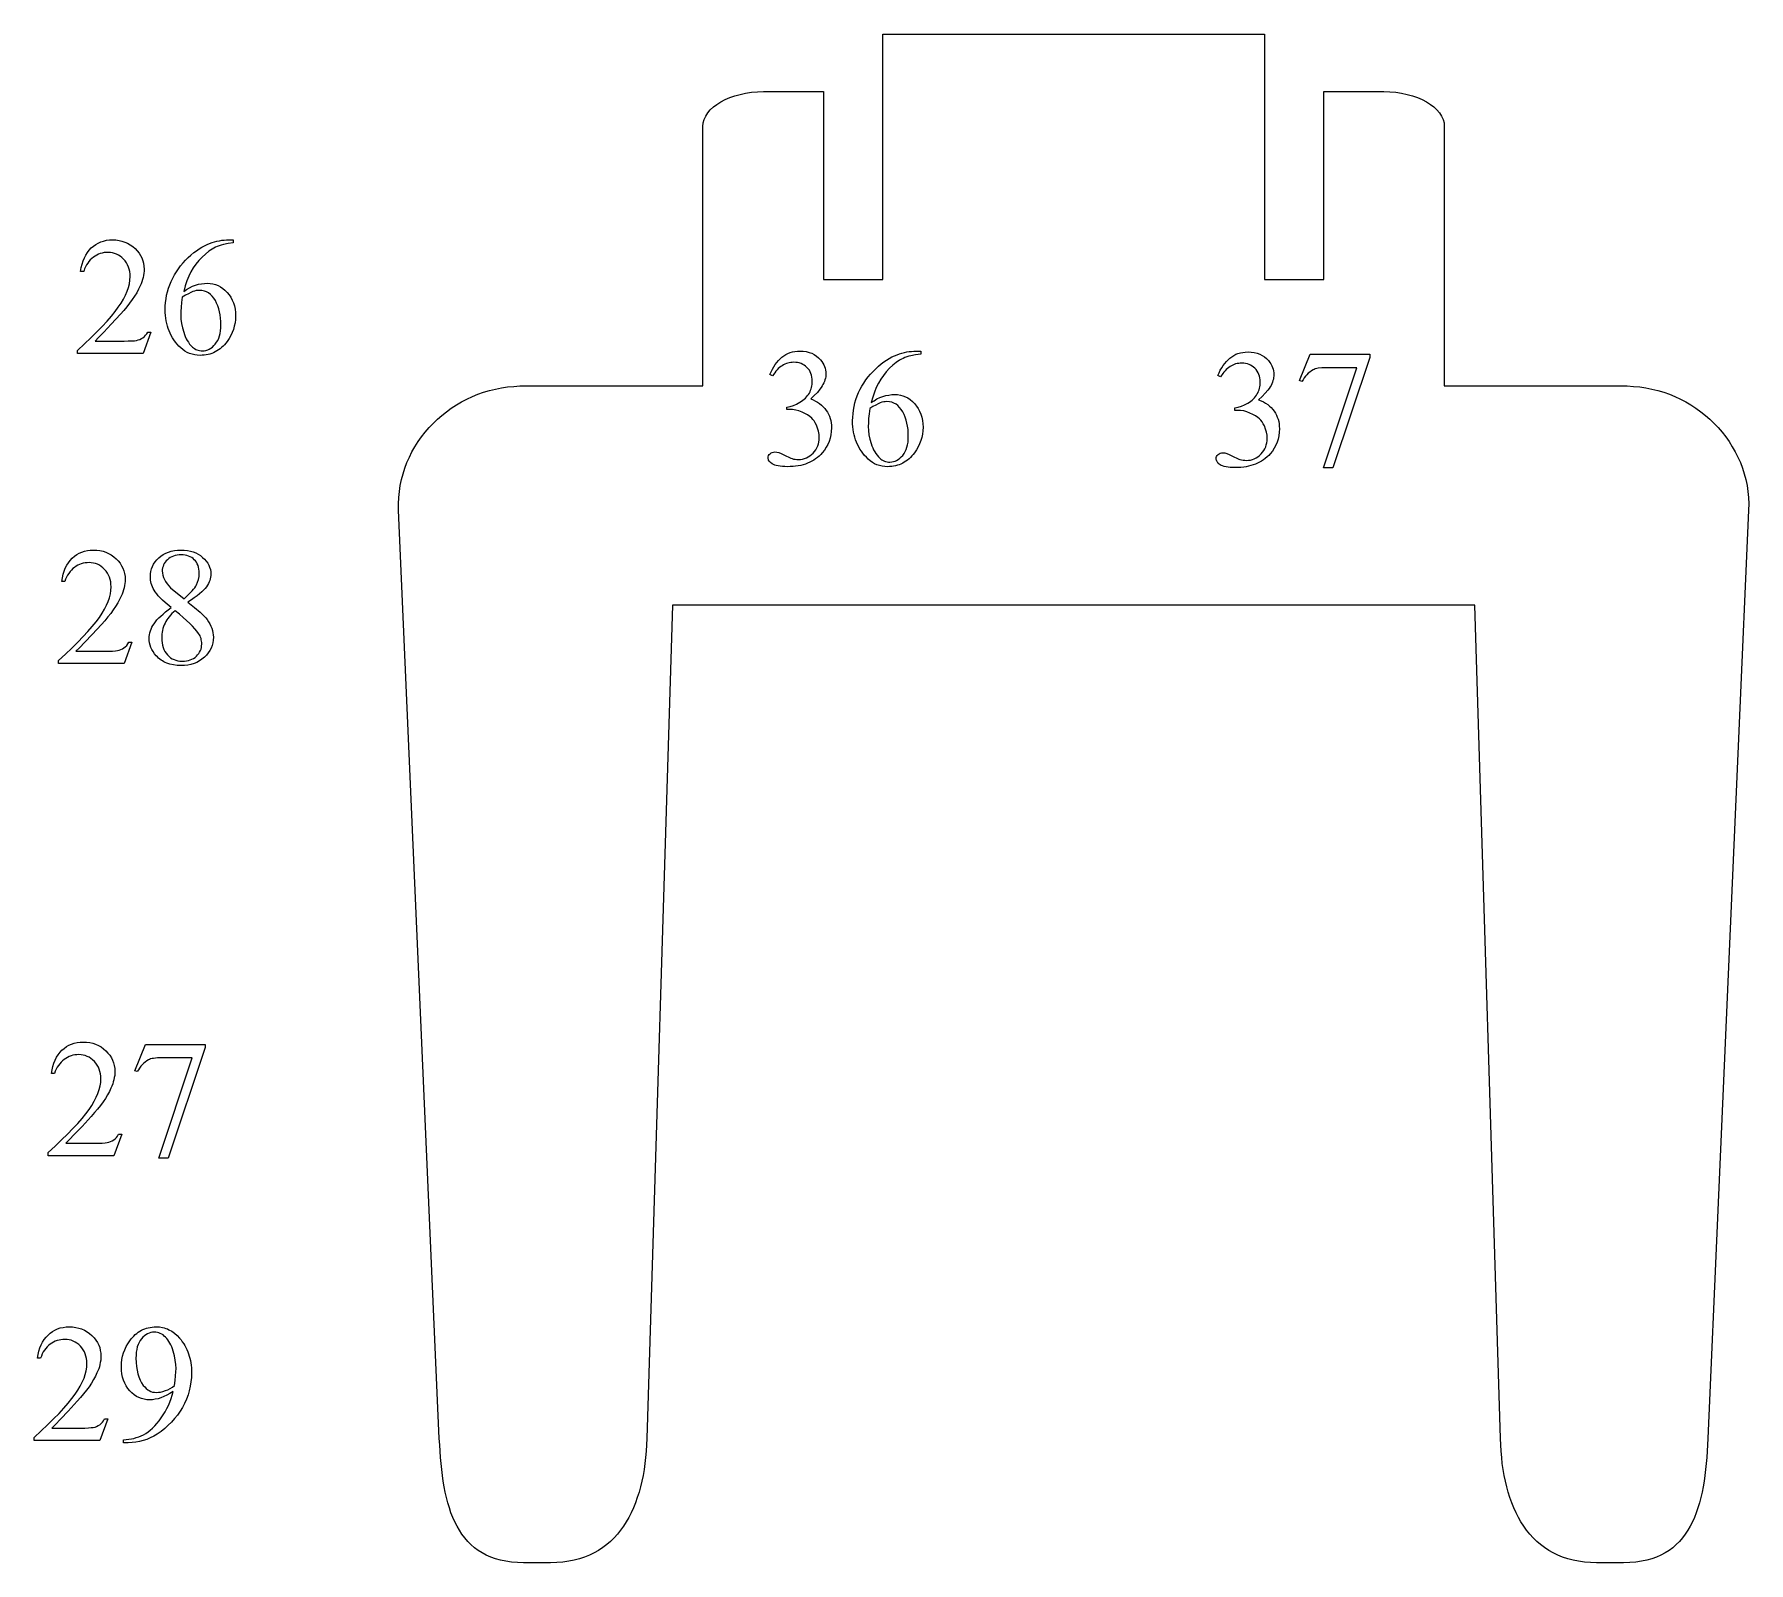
# Model space of a CAD drawing. Extents: x 9 to 960, y -397 to 558.
# Drawn here: x 821.2 to 959.8, y 21 to 144.6 of the extents above; entities that cross this region are included whole.
import ezdxf

# ---------------------------------------------------------------- set-up
doc = ezdxf.new("R2010")
doc.units = 0
doc.header["$MEASUREMENT"] = 0
doc.layers.add('EXT', color=1, linetype='CONTINUOUS')
doc.layers.add('TEXT', color=18, linetype='CONTINUOUS')

msp = doc.modelspace()

# ---------------------------------------------------------------- linework, layer by layer
at = {"layer": 'EXT'}
msp.add_lwpolyline([(860.45, 116.15), (875.25, 116.15), (875.25, 137.13), (875.27, 137.42), (875.35, 137.7), (875.47, 137.97), (875.64, 138.23), (875.84, 138.47), (876.09, 138.71), (876.37, 138.92), (876.69, 139.12), (877.04, 139.31), (877.42, 139.47), (877.82, 139.61), (878.25, 139.73), (878.7, 139.83), (879.17, 139.9), (879.65, 139.94), (880.15, 139.95), (884.99, 139.95), (884.99, 124.75), (889.79, 124.75), (889.79, 144.59), (920.65, 144.59), (920.65, 124.75), (925.45, 124.75), (925.45, 139.95), (930.29, 139.95), (930.79, 139.94), (931.27, 139.9), (931.74, 139.83), (932.19, 139.73), (932.62, 139.61), (933.02, 139.47), (933.4, 139.31), (933.75, 139.12), (934.07, 138.92), (934.35, 138.71), (934.6, 138.47), (934.8, 138.23), (934.97, 137.97), (935.09, 137.7), (935.17, 137.42), (935.19, 137.13), (935.19, 116.15), (949.99, 116.15), (950.49, 116.12), (950.99, 116.07), (951.49, 116), (951.98, 115.9), (952.46, 115.78), (952.93, 115.64), (953.39, 115.48), (953.84, 115.29), (954.28, 115.09), (954.71, 114.86), (955.13, 114.62), (955.54, 114.35), (955.93, 114.07), (956.31, 113.77), (956.67, 113.46), (957.01, 113.12), (957.34, 112.78), (957.66, 112.41), (957.95, 112.04), (958.23, 111.65), (958.48, 111.24), (958.72, 110.83), (958.93, 110.4), (959.13, 109.96), (959.3, 109.51), (959.45, 109.05), (959.57, 108.58), (959.67, 108.1), (959.74, 107.61), (959.79, 107.12), (959.81, 106.62), (959.8, 106.11), (956.51, 31.03), (956.48, 30.52), (956.45, 30.01), (956.42, 29.51), (956.37, 29.02), (956.32, 28.54), (956.26, 28.06), (956.2, 27.6), (956.12, 27.14), (956.03, 26.7), (955.93, 26.26), (955.82, 25.84), (955.7, 25.44), (955.57, 25.04), (955.42, 24.66), (955.26, 24.3), (955.08, 23.95), (954.89, 23.62), (954.68, 23.3), (954.45, 23), (954.21, 22.72), (953.95, 22.46), (953.67, 22.21), (953.37, 21.99), (953.05, 21.79), (952.71, 21.61), (952.35, 21.45), (951.96, 21.32), (951.56, 21.2), (951.13, 21.11), (950.67, 21.05), (950.2, 21.01), (949.69, 21), (947.51, 21), (947, 21.01), (946.52, 21.05), (946.05, 21.11), (945.6, 21.2), (945.17, 21.32), (944.76, 21.45), (944.37, 21.61), (943.99, 21.79), (943.64, 21.99), (943.3, 22.22), (942.97, 22.46), (942.67, 22.72), (942.38, 23), (942.11, 23.3), (941.85, 23.62), (941.61, 23.95), (941.39, 24.3), (941.18, 24.66), (940.99, 25.04), (940.81, 25.44), (940.65, 25.84), (940.5, 26.27), (940.36, 26.7), (940.24, 27.14), (940.13, 27.6), (940.04, 28.06), (939.95, 28.54), (939.88, 29.02), (939.83, 29.51), (939.78, 30.01), (939.75, 30.52), (939.73, 31.03), (937.65, 98.43), (905.22, 98.43), (872.79, 98.43), (870.71, 31.03), (870.69, 30.52), (870.66, 30.01), (870.61, 29.51), (870.56, 29.02), (870.49, 28.54), (870.4, 28.06), (870.31, 27.6), (870.2, 27.14), (870.08, 26.7), (869.94, 26.27), (869.79, 25.84), (869.63, 25.44), (869.45, 25.04), (869.26, 24.66), (869.05, 24.3), (868.83, 23.95), (868.59, 23.62), (868.33, 23.3), (868.06, 23), (867.77, 22.72), (867.47, 22.46), (867.14, 22.22), (866.8, 21.99), (866.45, 21.79), (866.07, 21.61), (865.68, 21.45), (865.27, 21.32), (864.84, 21.2), (864.39, 21.11), (863.92, 21.05), (863.44, 21.01), (862.93, 21), (860.75, 21), (860.24, 21.01), (859.77, 21.05), (859.31, 21.11), (858.88, 21.2), (858.48, 21.32), (858.09, 21.45), (857.73, 21.61), (857.39, 21.79), (857.07, 21.99), (856.77, 22.21), (856.49, 22.46), (856.23, 22.72), (855.99, 23), (855.76, 23.3), (855.55, 23.62), (855.36, 23.95), (855.18, 24.3), (855.02, 24.66), (854.87, 25.04), (854.74, 25.44), (854.62, 25.84), (854.51, 26.26), (854.41, 26.7), (854.32, 27.14), (854.24, 27.6), (854.18, 28.06), (854.12, 28.54), (854.07, 29.02), (854.02, 29.51), (853.99, 30.01), (853.96, 30.52), (853.93, 31.03), (850.64, 106.11), (850.63, 106.62), (850.65, 107.12), (850.7, 107.61), (850.77, 108.1), (850.87, 108.58), (851, 109.05), (851.14, 109.51), (851.31, 109.96), (851.51, 110.4), (851.72, 110.83), (851.96, 111.24), (852.21, 111.65), (852.49, 112.04), (852.78, 112.41), (853.1, 112.78), (853.43, 113.12), (853.77, 113.46), (854.13, 113.77), (854.51, 114.07), (854.9, 114.35), (855.31, 114.62), (855.73, 114.86), (856.16, 115.09), (856.6, 115.29), (857.05, 115.48), (857.51, 115.64), (857.98, 115.78), (858.46, 115.9), (858.95, 116), (859.45, 116.07), (859.95, 116.12)], close=True, dxfattribs=at)
at = {"layer": 'TEXT'}
for points in [[(830.61, 120.51), (829.98, 118.78), (824.67, 118.78), (824.67, 119.03), (825.24, 119.55), (825.76, 120.05), (826.24, 120.52), (826.67, 120.97), (827.06, 121.39), (827.41, 121.79), (827.71, 122.17), (827.97, 122.52), (828.2, 122.85), (828.39, 123.18), (828.55, 123.5), (828.69, 123.81), (828.79, 124.12), (828.87, 124.42), (828.91, 124.71), (828.93, 124.99), (828.92, 125.2), (828.9, 125.4), (828.85, 125.59), (828.8, 125.77), (828.72, 125.94), (828.63, 126.11), (828.53, 126.26), (828.4, 126.4), (828.27, 126.53), (828.13, 126.64), (827.98, 126.74), (827.83, 126.81), (827.67, 126.87), (827.5, 126.92), (827.33, 126.94), (827.15, 126.95), (826.99, 126.94), (826.83, 126.93), (826.67, 126.9), (826.52, 126.85), (826.37, 126.8), (826.23, 126.73), (826.09, 126.65), (825.96, 126.56), (825.83, 126.46), (825.71, 126.35), (825.6, 126.22), (825.5, 126.08), (825.41, 125.94), (825.32, 125.78), (825.25, 125.61), (825.18, 125.42), (824.93, 125.42), (824.98, 125.72), (825.05, 126), (825.13, 126.26), (825.23, 126.51), (825.34, 126.74), (825.47, 126.94), (825.62, 127.14), (825.79, 127.31), (825.96, 127.46), (826.15, 127.6), (826.35, 127.71), (826.56, 127.8), (826.78, 127.87), (827.01, 127.93), (827.25, 127.96), (827.5, 127.97), (827.77, 127.96), (828.03, 127.92), (828.27, 127.87), (828.51, 127.79), (828.73, 127.69), (828.94, 127.57), (829.14, 127.43), (829.33, 127.26), (829.5, 127.08), (829.65, 126.9), (829.78, 126.7), (829.88, 126.5), (829.96, 126.28), (830.02, 126.07), (830.05, 125.84), (830.06, 125.6), (830.06, 125.43), (830.04, 125.26), (830.02, 125.09), (829.98, 124.92), (829.94, 124.75), (829.88, 124.58), (829.82, 124.41), (829.74, 124.24), (829.61, 123.97), (829.46, 123.69), (829.29, 123.41), (829.1, 123.13), (828.89, 122.84), (828.66, 122.55), (828.42, 122.26), (828.15, 121.96), (827.4, 121.15), (826.81, 120.51), (826.37, 120.06), (826.09, 119.78), (828.44, 119.78), (828.77, 119.79), (829.05, 119.8), (829.27, 119.81), (829.44, 119.84), (829.58, 119.87), (829.72, 119.92), (829.84, 119.98), (829.96, 120.05), (830.08, 120.14), (830.18, 120.25), (830.28, 120.37), (830.37, 120.51)], [(837.27, 127.97), (837.27, 127.72), (836.85, 127.67), (836.48, 127.59), (836.3, 127.54), (836.14, 127.49), (835.98, 127.43), (835.84, 127.37), (835.7, 127.3), (835.56, 127.22), (835.29, 127.04), (835.02, 126.82), (834.75, 126.57), (834.49, 126.3), (834.25, 126), (834.04, 125.7), (833.85, 125.37), (833.68, 125.03), (833.52, 124.65), (833.38, 124.24), (833.26, 123.8), (833.49, 123.96), (833.73, 124.09), (833.97, 124.21), (834.21, 124.3), (834.45, 124.37), (834.69, 124.42), (834.93, 124.45), (835.17, 124.46), (835.4, 124.45), (835.62, 124.42), (835.83, 124.36), (836.04, 124.28), (836.23, 124.17), (836.42, 124.04), (836.6, 123.89), (836.77, 123.72), (836.93, 123.53), (837.07, 123.32), (837.19, 123.1), (837.28, 122.87), (837.36, 122.62), (837.41, 122.36), (837.44, 122.09), (837.45, 121.81), (837.44, 121.53), (837.41, 121.26), (837.35, 120.99), (837.28, 120.73), (837.18, 120.47), (837.07, 120.23), (836.93, 119.98), (836.77, 119.75), (836.66, 119.61), (836.55, 119.48), (836.44, 119.37), (836.32, 119.26), (836.2, 119.15), (836.07, 119.06), (835.95, 118.98), (835.81, 118.9), (835.67, 118.84), (835.53, 118.78), (835.38, 118.73), (835.23, 118.69), (835.08, 118.66), (834.92, 118.64), (834.76, 118.63), (834.59, 118.62), (834.36, 118.63), (834.15, 118.66), (833.94, 118.71), (833.74, 118.77), (833.55, 118.86), (833.36, 118.96), (833.19, 119.09), (833.02, 119.23), (832.87, 119.38), (832.73, 119.54), (832.59, 119.7), (832.47, 119.87), (832.36, 120.04), (832.25, 120.22), (832.16, 120.41), (832.08, 120.6), (832, 120.79), (831.94, 120.99), (831.89, 121.2), (831.84, 121.41), (831.81, 121.63), (831.78, 121.85), (831.77, 122.08), (831.76, 122.31), (831.77, 122.61), (831.79, 122.91), (831.83, 123.2), (831.88, 123.49), (831.95, 123.77), (832.03, 124.06), (832.13, 124.33), (832.25, 124.61), (832.37, 124.88), (832.52, 125.14), (832.67, 125.39), (832.84, 125.63), (833.01, 125.87), (833.21, 126.1), (833.41, 126.32), (833.63, 126.54), (833.85, 126.74), (834.08, 126.93), (834.29, 127.09), (834.51, 127.24), (834.73, 127.38), (834.94, 127.49), (835.15, 127.59), (835.35, 127.67), (835.56, 127.74), (835.76, 127.8), (835.95, 127.85), (836.15, 127.89), (836.34, 127.93), (836.52, 127.95), (836.71, 127.96), (836.89, 127.97)], [(833.14, 123.32), (833.09, 122.89), (833.05, 122.51), (833.03, 122.17), (833.02, 121.87), (833.04, 121.55), (833.08, 121.21), (833.16, 120.86), (833.26, 120.49), (833.32, 120.31), (833.39, 120.14), (833.47, 119.97), (833.55, 119.82), (833.64, 119.68), (833.74, 119.54), (833.85, 119.42), (833.96, 119.3), (834.05, 119.23), (834.14, 119.17), (834.23, 119.11), (834.33, 119.07), (834.44, 119.04), (834.55, 119.01), (834.66, 119), (834.78, 118.99), (834.92, 119), (835.06, 119.03), (835.2, 119.07), (835.33, 119.13), (835.46, 119.21), (835.58, 119.3), (835.7, 119.41), (835.81, 119.54), (835.92, 119.68), (836.01, 119.84), (836.09, 120.01), (836.16, 120.2), (836.21, 120.4), (836.24, 120.61), (836.26, 120.85), (836.27, 121.09), (836.26, 121.37), (836.24, 121.64), (836.21, 121.9), (836.16, 122.15), (836.09, 122.39), (836.02, 122.62), (835.92, 122.84), (835.82, 123.05), (835.7, 123.25), (835.57, 123.42), (835.43, 123.56), (835.27, 123.68), (835.11, 123.77), (834.93, 123.83), (834.74, 123.87), (834.54, 123.88), (834.41, 123.88), (834.28, 123.86), (834.14, 123.82), (834, 123.78), (833.83, 123.71), (833.64, 123.61), (833.41, 123.48)], [(880.66, 117.07), (880.76, 117.29), (880.86, 117.5), (880.97, 117.7), (881.09, 117.88), (881.22, 118.05), (881.35, 118.2), (881.49, 118.35), (881.63, 118.48), (881.78, 118.59), (881.94, 118.69), (882.11, 118.78), (882.29, 118.85), (882.48, 118.9), (882.67, 118.94), (882.88, 118.96), (883.09, 118.97), (883.36, 118.96), (883.6, 118.93), (883.83, 118.87), (884.05, 118.79), (884.25, 118.7), (884.43, 118.57), (884.6, 118.43), (884.75, 118.27), (884.86, 118.13), (884.94, 118), (885.02, 117.86), (885.08, 117.72), (885.13, 117.58), (885.16, 117.44), (885.18, 117.29), (885.19, 117.14), (885.19, 117.02), (885.17, 116.9), (885.15, 116.77), (885.11, 116.65), (885.07, 116.52), (885.02, 116.4), (884.95, 116.27), (884.88, 116.15), (884.8, 116.02), (884.71, 115.89), (884.5, 115.63), (884.25, 115.37), (883.96, 115.11), (884.16, 115.03), (884.35, 114.93), (884.52, 114.83), (884.68, 114.72), (884.83, 114.6), (884.97, 114.47), (885.1, 114.33), (885.21, 114.18), (885.31, 114.03), (885.4, 113.87), (885.47, 113.7), (885.53, 113.53), (885.58, 113.35), (885.61, 113.16), (885.63, 112.97), (885.64, 112.76), (885.62, 112.48), (885.59, 112.2), (885.53, 111.93), (885.45, 111.67), (885.34, 111.43), (885.22, 111.19), (885.07, 110.96), (884.89, 110.74), (884.77, 110.6), (884.64, 110.48), (884.5, 110.36), (884.35, 110.25), (884.2, 110.15), (884.04, 110.06), (883.88, 109.98), (883.71, 109.9), (883.53, 109.84), (883.34, 109.78), (883.15, 109.73), (882.95, 109.69), (882.74, 109.66), (882.53, 109.64), (882.31, 109.63), (882.08, 109.62), (881.87, 109.63), (881.67, 109.64), (881.48, 109.66), (881.32, 109.68), (881.17, 109.71), (881.05, 109.75), (880.94, 109.8), (880.85, 109.85), (880.7, 109.97), (880.65, 110.02), (880.6, 110.08), (880.56, 110.15), (880.54, 110.21), (880.52, 110.27), (880.52, 110.34), (880.53, 110.43), (880.56, 110.52), (880.61, 110.6), (880.67, 110.67), (880.76, 110.74), (880.85, 110.78), (880.94, 110.81), (881.05, 110.82), (881.22, 110.81), (881.39, 110.77), (881.57, 110.69), (881.9, 110.52), (882.24, 110.36), (882.36, 110.31), (882.45, 110.28), (882.57, 110.24), (882.7, 110.22), (882.84, 110.21), (882.97, 110.2), (883.14, 110.21), (883.3, 110.24), (883.46, 110.28), (883.61, 110.33), (883.75, 110.41), (883.89, 110.5), (884.02, 110.6), (884.15, 110.73), (884.27, 110.86), (884.37, 111), (884.46, 111.15), (884.53, 111.3), (884.58, 111.46), (884.62, 111.62), (884.65, 111.79), (884.65, 111.97), (884.64, 112.23), (884.59, 112.49), (884.52, 112.74), (884.42, 112.99), (884.33, 113.16), (884.24, 113.32), (884.14, 113.45), (884.04, 113.55), (883.89, 113.68), (883.7, 113.81), (883.49, 113.92), (883.26, 114.04), (883.01, 114.13), (882.76, 114.2), (882.5, 114.24), (882.24, 114.25), (882.03, 114.25), (882.03, 114.45), (882.16, 114.47), (882.29, 114.5), (882.56, 114.58), (882.82, 114.69), (883.08, 114.83), (883.21, 114.91), (883.33, 114.99), (883.44, 115.08), (883.54, 115.17), (883.63, 115.27), (883.71, 115.37), (883.79, 115.47), (883.85, 115.58), (883.91, 115.69), (883.95, 115.8), (884, 115.92), (884.03, 116.04), (884.06, 116.16), (884.07, 116.28), (884.09, 116.41), (884.09, 116.54), (884.08, 116.71), (884.06, 116.87), (884.03, 117.02), (883.98, 117.16), (883.92, 117.29), (883.85, 117.42), (883.76, 117.54), (883.66, 117.65), (883.55, 117.74), (883.43, 117.83), (883.31, 117.9), (883.18, 117.96), (883.04, 118.01), (882.9, 118.04), (882.75, 118.06), (882.6, 118.07), (882.47, 118.06), (882.34, 118.05), (882.22, 118.03), (882.1, 118), (881.99, 117.96), (881.87, 117.91), (881.76, 117.86), (881.65, 117.79), (881.55, 117.72), (881.44, 117.64), (881.34, 117.55), (881.24, 117.45), (881.15, 117.34), (881.05, 117.22), (880.88, 116.97)], [(892.86, 118.97), (892.86, 118.72), (892.44, 118.67), (892.06, 118.59), (891.89, 118.55), (891.72, 118.5), (891.57, 118.44), (891.43, 118.38), (891.29, 118.31), (891.15, 118.23), (890.88, 118.04), (890.6, 117.83), (890.33, 117.58), (890.07, 117.3), (889.84, 117.01), (889.62, 116.7), (889.44, 116.38), (889.26, 116.03), (889.11, 115.66), (888.97, 115.25), (888.84, 114.81), (889.08, 114.96), (889.32, 115.1), (889.56, 115.21), (889.8, 115.3), (890.04, 115.37), (890.28, 115.42), (890.52, 115.46), (890.76, 115.47), (890.99, 115.45), (891.21, 115.42), (891.42, 115.36), (891.62, 115.28), (891.82, 115.18), (892, 115.05), (892.19, 114.9), (892.36, 114.72), (892.52, 114.53), (892.65, 114.32), (892.77, 114.1), (892.87, 113.87), (892.94, 113.63), (892.99, 113.37), (893.03, 113.1), (893.04, 112.81), (893.03, 112.53), (892.99, 112.26), (892.94, 111.99), (892.86, 111.73), (892.77, 111.48), (892.65, 111.23), (892.51, 110.99), (892.35, 110.75), (892.25, 110.62), (892.14, 110.49), (892.02, 110.37), (891.91, 110.26), (891.79, 110.16), (891.66, 110.07), (891.53, 109.98), (891.4, 109.91), (891.26, 109.84), (891.12, 109.78), (890.97, 109.74), (890.82, 109.7), (890.66, 109.66), (890.51, 109.64), (890.34, 109.63), (890.18, 109.62), (889.95, 109.63), (889.73, 109.66), (889.52, 109.71), (889.32, 109.78), (889.13, 109.86), (888.95, 109.97), (888.77, 110.09), (888.61, 110.24), (888.46, 110.39), (888.31, 110.54), (888.18, 110.71), (888.06, 110.87), (887.94, 111.05), (887.84, 111.23), (887.75, 111.41), (887.66, 111.6), (887.59, 111.79), (887.53, 112), (887.47, 112.2), (887.43, 112.41), (887.39, 112.63), (887.37, 112.85), (887.35, 113.08), (887.35, 113.32), (887.36, 113.62), (887.38, 113.91), (887.42, 114.2), (887.47, 114.49), (887.54, 114.78), (887.62, 115.06), (887.72, 115.34), (887.83, 115.61), (887.96, 115.88), (888.1, 116.14), (888.25, 116.39), (888.42, 116.64), (888.6, 116.88), (888.79, 117.11), (889, 117.33), (889.22, 117.54), (889.44, 117.75), (889.66, 117.93), (889.88, 118.1), (890.1, 118.25), (890.31, 118.38), (890.52, 118.5), (890.73, 118.6), (890.94, 118.68), (891.14, 118.75), (891.34, 118.81), (891.54, 118.86), (891.73, 118.9), (891.92, 118.93), (892.11, 118.95), (892.29, 118.97), (892.47, 118.97)], [(916.88, 117), (916.98, 117.22), (917.08, 117.43), (917.2, 117.62), (917.31, 117.81), (917.44, 117.98), (917.57, 118.13), (917.71, 118.27), (917.85, 118.4), (918, 118.52), (918.16, 118.62), (918.33, 118.71), (918.51, 118.78), (918.7, 118.83), (918.9, 118.87), (919.1, 118.89), (919.32, 118.9), (919.58, 118.89), (919.82, 118.86), (920.06, 118.8), (920.27, 118.72), (920.47, 118.62), (920.65, 118.5), (920.82, 118.36), (920.97, 118.2), (921.08, 118.06), (921.17, 117.93), (921.24, 117.79), (921.3, 117.65), (921.35, 117.51), (921.39, 117.37), (921.41, 117.22), (921.41, 117.07), (921.41, 116.95), (921.39, 116.83), (921.37, 116.7), (921.34, 116.58), (921.29, 116.45), (921.24, 116.33), (921.18, 116.2), (921.1, 116.08), (921.02, 115.95), (920.93, 115.82), (920.72, 115.56), (920.47, 115.3), (920.18, 115.04), (920.38, 114.96), (920.57, 114.86), (920.74, 114.76), (920.91, 114.65), (921.06, 114.53), (921.19, 114.4), (921.32, 114.26), (921.43, 114.11), (921.53, 113.96), (921.62, 113.8), (921.69, 113.63), (921.75, 113.46), (921.8, 113.28), (921.83, 113.09), (921.85, 112.89), (921.86, 112.69), (921.85, 112.41), (921.81, 112.13), (921.75, 111.86), (921.67, 111.6), (921.57, 111.36), (921.44, 111.12), (921.29, 110.89), (921.11, 110.67), (920.99, 110.53), (920.86, 110.41), (920.72, 110.29), (920.57, 110.18), (920.42, 110.08), (920.26, 109.99), (920.1, 109.91), (919.93, 109.83), (919.75, 109.77), (919.56, 109.71), (919.37, 109.66), (919.17, 109.62), (918.97, 109.59), (918.75, 109.57), (918.53, 109.56), (918.31, 109.55), (918.09, 109.56), (917.89, 109.57), (917.71, 109.59), (917.54, 109.61), (917.4, 109.64), (917.27, 109.68), (917.16, 109.73), (917.07, 109.78), (916.92, 109.89), (916.87, 109.95), (916.82, 110.01), (916.79, 110.08), (916.76, 110.14), (916.74, 110.2), (916.74, 110.26), (916.75, 110.36), (916.78, 110.45), (916.83, 110.53), (916.9, 110.6), (916.98, 110.67), (917.07, 110.71), (917.17, 110.74), (917.27, 110.75), (917.44, 110.74), (917.61, 110.7), (917.79, 110.62), (918.12, 110.45), (918.46, 110.29), (918.58, 110.24), (918.67, 110.2), (918.8, 110.17), (918.93, 110.15), (919.06, 110.14), (919.2, 110.13), (919.36, 110.14), (919.52, 110.16), (919.68, 110.21), (919.83, 110.26), (919.97, 110.34), (920.11, 110.43), (920.25, 110.53), (920.37, 110.66), (920.49, 110.79), (920.59, 110.93), (920.68, 111.08), (920.75, 111.23), (920.8, 111.39), (920.84, 111.55), (920.87, 111.72), (920.87, 111.9), (920.86, 112.16), (920.82, 112.41), (920.74, 112.67), (920.64, 112.92), (920.55, 113.09), (920.46, 113.25), (920.36, 113.38), (920.26, 113.48), (920.11, 113.61), (919.93, 113.74), (919.72, 113.85), (919.48, 113.96), (919.23, 114.06), (918.98, 114.13), (918.72, 114.17), (918.47, 114.18), (918.25, 114.18), (918.25, 114.38), (918.38, 114.4), (918.52, 114.43), (918.78, 114.51), (919.04, 114.62), (919.31, 114.76), (919.43, 114.84), (919.55, 114.92), (919.66, 115.01), (919.76, 115.1), (919.85, 115.2), (919.93, 115.3), (920.01, 115.4), (920.07, 115.51), (920.13, 115.62), (920.18, 115.73), (920.22, 115.85), (920.25, 115.97), (920.28, 116.09), (920.3, 116.21), (920.31, 116.34), (920.31, 116.47), (920.3, 116.64), (920.28, 116.8), (920.25, 116.95), (920.2, 117.09), (920.14, 117.22), (920.07, 117.35), (919.98, 117.47), (919.88, 117.58), (919.77, 117.67), (919.66, 117.76), (919.53, 117.83), (919.4, 117.89), (919.27, 117.94), (919.12, 117.97), (918.97, 117.99), (918.82, 118), (918.69, 117.99), (918.57, 117.98), (918.44, 117.96), (918.32, 117.93), (918.21, 117.89), (918.09, 117.84), (917.98, 117.79), (917.87, 117.72), (917.77, 117.65), (917.66, 117.57), (917.56, 117.48), (917.46, 117.38), (917.37, 117.27), (917.28, 117.15), (917.1, 116.9)], [(924.35, 118.71), (929.18, 118.71), (929.18, 118.46), (926.18, 109.53), (925.43, 109.53), (928.12, 117.63), (925.65, 117.63), (925.3, 117.62), (925, 117.59), (924.88, 117.56), (924.76, 117.53), (924.66, 117.49), (924.58, 117.45), (924.44, 117.37), (924.31, 117.28), (924.19, 117.18), (924.08, 117.06), (923.97, 116.94), (923.87, 116.81), (923.77, 116.66), (923.68, 116.51), (923.49, 116.58)], [(888.73, 114.32), (888.68, 113.9), (888.64, 113.51), (888.62, 113.17), (888.61, 112.88), (888.62, 112.55), (888.67, 112.21), (888.74, 111.86), (888.84, 111.49), (888.91, 111.31), (888.98, 111.14), (889.05, 110.98), (889.14, 110.82), (889.23, 110.68), (889.33, 110.55), (889.43, 110.42), (889.54, 110.31), (889.63, 110.24), (889.72, 110.17), (889.82, 110.12), (889.92, 110.07), (890.02, 110.04), (890.13, 110.02), (890.25, 110), (890.37, 110), (890.51, 110.01), (890.65, 110.03), (890.78, 110.07), (890.91, 110.13), (891.04, 110.21), (891.16, 110.3), (891.28, 110.41), (891.4, 110.54), (891.51, 110.68), (891.6, 110.84), (891.68, 111.01), (891.74, 111.2), (891.79, 111.4), (891.83, 111.62), (891.85, 111.85), (891.85, 112.09), (891.85, 112.37), (891.83, 112.64), (891.79, 112.9), (891.74, 113.15), (891.68, 113.39), (891.6, 113.62), (891.51, 113.85), (891.4, 114.06), (891.28, 114.25), (891.15, 114.42), (891.01, 114.56), (890.86, 114.68), (890.69, 114.77), (890.51, 114.84), (890.32, 114.88), (890.12, 114.89), (889.99, 114.88), (889.86, 114.86), (889.72, 114.83), (889.58, 114.78), (889.42, 114.71), (889.22, 114.61), (888.99, 114.48)], [(829.08, 95.43), (828.45, 93.7), (823.14, 93.7), (823.14, 93.94), (823.7, 94.46), (824.22, 94.96), (824.7, 95.43), (825.13, 95.88), (825.52, 96.31), (825.87, 96.71), (826.18, 97.08), (826.44, 97.43), (826.66, 97.77), (826.85, 98.09), (827.02, 98.42), (827.15, 98.73), (827.26, 99.03), (827.33, 99.33), (827.38, 99.62), (827.39, 99.91), (827.38, 100.12), (827.36, 100.32), (827.32, 100.51), (827.26, 100.69), (827.19, 100.86), (827.1, 101.02), (826.99, 101.17), (826.87, 101.32), (826.73, 101.44), (826.59, 101.56), (826.45, 101.65), (826.29, 101.73), (826.13, 101.79), (825.97, 101.83), (825.79, 101.86), (825.61, 101.87), (825.45, 101.86), (825.29, 101.84), (825.14, 101.81), (824.98, 101.77), (824.84, 101.71), (824.69, 101.65), (824.56, 101.57), (824.42, 101.48), (824.29, 101.38), (824.18, 101.26), (824.07, 101.14), (823.96, 101), (823.87, 100.85), (823.79, 100.69), (823.71, 100.52), (823.64, 100.34), (823.4, 100.34), (823.45, 100.64), (823.51, 100.92), (823.59, 101.18), (823.69, 101.42), (823.81, 101.65), (823.94, 101.86), (824.09, 102.05), (824.25, 102.22), (824.43, 102.38), (824.61, 102.51), (824.81, 102.62), (825.02, 102.72), (825.24, 102.79), (825.47, 102.84), (825.71, 102.87), (825.97, 102.88), (826.23, 102.87), (826.49, 102.84), (826.74, 102.78), (826.97, 102.71), (827.19, 102.61), (827.4, 102.49), (827.61, 102.34), (827.79, 102.18), (827.97, 102), (828.12, 101.81), (828.24, 101.61), (828.34, 101.41), (828.42, 101.2), (828.48, 100.98), (828.52, 100.75), (828.53, 100.52), (828.52, 100.35), (828.51, 100.18), (828.48, 100.01), (828.45, 99.84), (828.4, 99.66), (828.35, 99.49), (828.28, 99.32), (828.21, 99.15), (828.08, 98.88), (827.93, 98.61), (827.75, 98.33), (827.57, 98.04), (827.36, 97.76), (827.13, 97.47), (826.88, 97.17), (826.62, 96.87), (825.87, 96.06), (825.27, 95.43), (824.84, 94.97), (824.55, 94.7), (826.9, 94.7), (827.23, 94.7), (827.51, 94.71), (827.74, 94.73), (827.91, 94.75), (828.05, 94.78), (828.18, 94.83), (828.31, 94.89), (828.43, 94.97), (828.54, 95.06), (828.65, 95.16), (828.74, 95.29), (828.83, 95.43)], [(832.25, 98.23), (831.76, 98.65), (831.56, 98.84), (831.37, 99.02), (831.21, 99.19), (831.08, 99.35), (830.96, 99.5), (830.87, 99.64), (830.8, 99.77), (830.74, 99.9), (830.69, 100.04), (830.64, 100.18), (830.61, 100.32), (830.58, 100.45), (830.57, 100.6), (830.57, 100.74), (830.58, 100.95), (830.61, 101.16), (830.66, 101.36), (830.73, 101.55), (830.83, 101.74), (830.95, 101.92), (831.08, 102.09), (831.24, 102.25), (831.42, 102.4), (831.61, 102.52), (831.81, 102.63), (832.03, 102.72), (832.26, 102.79), (832.51, 102.84), (832.77, 102.87), (833.04, 102.88), (833.31, 102.87), (833.56, 102.84), (833.8, 102.8), (834.02, 102.73), (834.24, 102.65), (834.43, 102.55), (834.62, 102.43), (834.79, 102.29), (834.95, 102.14), (835.08, 101.99), (835.2, 101.82), (835.29, 101.66), (835.36, 101.49), (835.42, 101.31), (835.45, 101.13), (835.46, 100.94), (835.45, 100.82), (835.43, 100.69), (835.41, 100.56), (835.37, 100.43), (835.32, 100.31), (835.26, 100.18), (835.18, 100.05), (835.1, 99.91), (835, 99.78), (834.87, 99.64), (834.72, 99.5), (834.55, 99.34), (834.35, 99.19), (834.12, 99.02), (833.88, 98.85), (833.6, 98.68), (834.14, 98.25), (834.58, 97.87), (834.76, 97.7), (834.91, 97.54), (835.04, 97.4), (835.15, 97.26), (835.27, 97.09), (835.37, 96.92), (835.46, 96.74), (835.53, 96.56), (835.58, 96.39), (835.62, 96.2), (835.65, 96.02), (835.66, 95.83), (835.64, 95.6), (835.61, 95.38), (835.55, 95.16), (835.48, 94.95), (835.37, 94.75), (835.25, 94.56), (835.1, 94.38), (834.93, 94.21), (834.74, 94.05), (834.54, 93.92), (834.33, 93.8), (834.1, 93.7), (833.85, 93.63), (833.59, 93.58), (833.32, 93.55), (833.03, 93.54), (832.72, 93.55), (832.43, 93.59), (832.15, 93.65), (831.89, 93.74), (831.77, 93.79), (831.65, 93.85), (831.54, 93.92), (831.43, 93.99), (831.33, 94.07), (831.22, 94.15), (831.13, 94.24), (831.04, 94.34), (830.9, 94.5), (830.79, 94.67), (830.69, 94.84), (830.61, 95.01), (830.55, 95.19), (830.5, 95.37), (830.47, 95.56), (830.47, 95.75), (830.47, 95.9), (830.49, 96.04), (830.52, 96.19), (830.57, 96.34), (830.62, 96.49), (830.69, 96.64), (830.77, 96.78), (830.87, 96.93), (830.98, 97.08), (831.1, 97.23), (831.25, 97.39), (831.41, 97.55), (831.6, 97.71), (831.8, 97.88), (832.01, 98.05)], [(833.29, 98.94), (833.65, 99.28), (833.94, 99.58), (834.06, 99.72), (834.16, 99.84), (834.24, 99.96), (834.3, 100.07), (834.39, 100.28), (834.46, 100.51), (834.5, 100.75), (834.51, 101.01), (834.51, 101.18), (834.49, 101.34), (834.46, 101.49), (834.42, 101.63), (834.36, 101.76), (834.29, 101.89), (834.21, 102), (834.12, 102.1), (834.02, 102.19), (833.91, 102.27), (833.79, 102.34), (833.66, 102.4), (833.52, 102.44), (833.37, 102.47), (833.22, 102.49), (833.05, 102.5), (832.89, 102.49), (832.73, 102.47), (832.58, 102.44), (832.44, 102.4), (832.31, 102.34), (832.18, 102.28), (832.06, 102.2), (831.95, 102.1), (831.85, 102), (831.77, 101.9), (831.69, 101.79), (831.63, 101.68), (831.59, 101.56), (831.55, 101.44), (831.53, 101.32), (831.53, 101.19), (831.54, 101.02), (831.57, 100.84), (831.63, 100.67), (831.7, 100.5), (831.8, 100.33), (831.92, 100.16), (832.05, 100), (832.2, 99.84)], [(832.56, 97.98), (832.43, 97.86), (832.31, 97.74), (832.19, 97.62), (832.08, 97.49), (831.99, 97.36), (831.9, 97.23), (831.82, 97.1), (831.75, 96.96), (831.68, 96.83), (831.63, 96.69), (831.58, 96.54), (831.55, 96.39), (831.52, 96.25), (831.5, 96.09), (831.49, 95.94), (831.48, 95.78), (831.49, 95.57), (831.51, 95.37), (831.55, 95.19), (831.6, 95.01), (831.66, 94.84), (831.74, 94.69), (831.84, 94.54), (831.95, 94.41), (832.07, 94.29), (832.2, 94.18), (832.34, 94.1), (832.48, 94.02), (832.63, 93.97), (832.79, 93.93), (832.96, 93.9), (833.14, 93.89), (833.32, 93.9), (833.48, 93.92), (833.64, 93.95), (833.79, 94), (833.92, 94.05), (834.06, 94.12), (834.18, 94.2), (834.29, 94.3), (834.39, 94.4), (834.48, 94.51), (834.55, 94.63), (834.61, 94.75), (834.66, 94.87), (834.69, 95), (834.71, 95.14), (834.72, 95.28), (834.72, 95.4), (834.7, 95.51), (834.68, 95.63), (834.66, 95.73), (834.62, 95.84), (834.58, 95.94), (834.53, 96.04), (834.47, 96.14), (834.33, 96.32), (834.17, 96.52), (833.98, 96.73), (833.76, 96.95), (833.5, 97.19), (833.22, 97.44), (832.91, 97.7)], [(828.25, 55.64), (827.62, 53.91), (822.31, 53.91), (822.31, 54.16), (822.87, 54.68), (823.39, 55.18), (823.87, 55.65), (824.3, 56.1), (824.7, 56.52), (825.04, 56.92), (825.35, 57.3), (825.61, 57.65), (825.83, 57.98), (826.03, 58.31), (826.19, 58.63), (826.32, 58.94), (826.43, 59.25), (826.5, 59.55), (826.55, 59.84), (826.56, 60.12), (826.55, 60.33), (826.53, 60.53), (826.49, 60.72), (826.43, 60.9), (826.36, 61.07), (826.27, 61.24), (826.16, 61.39), (826.04, 61.53), (825.9, 61.66), (825.76, 61.77), (825.62, 61.87), (825.46, 61.94), (825.3, 62), (825.14, 62.05), (824.96, 62.07), (824.78, 62.08), (824.62, 62.07), (824.46, 62.06), (824.31, 62.03), (824.15, 61.98), (824.01, 61.93), (823.87, 61.86), (823.73, 61.78), (823.59, 61.69), (823.47, 61.59), (823.35, 61.48), (823.24, 61.35), (823.13, 61.21), (823.04, 61.07), (822.96, 60.91), (822.88, 60.74), (822.81, 60.55), (822.57, 60.55), (822.62, 60.85), (822.68, 61.13), (822.77, 61.39), (822.86, 61.64), (822.98, 61.87), (823.11, 62.07), (823.26, 62.27), (823.42, 62.44), (823.6, 62.59), (823.79, 62.73), (823.98, 62.84), (824.19, 62.93), (824.41, 63), (824.64, 63.06), (824.88, 63.09), (825.14, 63.1), (825.4, 63.09), (825.66, 63.05), (825.91, 63), (826.14, 62.92), (826.36, 62.82), (826.58, 62.7), (826.78, 62.56), (826.96, 62.39), (827.14, 62.21), (827.29, 62.03), (827.41, 61.83), (827.51, 61.63), (827.59, 61.41), (827.65, 61.2), (827.69, 60.97), (827.7, 60.73), (827.69, 60.56), (827.68, 60.39), (827.65, 60.22), (827.62, 60.05), (827.57, 59.88), (827.52, 59.71), (827.45, 59.54), (827.38, 59.37), (827.25, 59.1), (827.1, 58.82), (826.93, 58.54), (826.74, 58.26), (826.53, 57.97), (826.3, 57.68), (826.05, 57.39), (825.79, 57.09), (825.04, 56.28), (824.44, 55.64), (824.01, 55.19), (823.72, 54.91), (826.07, 54.91), (826.4, 54.92), (826.68, 54.93), (826.91, 54.94), (827.08, 54.97), (827.22, 55), (827.35, 55.05), (827.48, 55.11), (827.6, 55.18), (827.71, 55.27), (827.82, 55.38), (827.91, 55.5), (828, 55.64)], [(830.18, 62.91), (835.01, 62.91), (835.01, 62.66), (832.01, 53.72), (831.26, 53.72), (833.95, 61.83), (831.47, 61.83), (831.13, 61.82), (830.83, 61.78), (830.71, 61.76), (830.59, 61.73), (830.49, 61.69), (830.41, 61.65), (830.27, 61.57), (830.14, 61.48), (830.02, 61.37), (829.9, 61.26), (829.79, 61.14), (829.69, 61), (829.6, 60.86), (829.51, 60.71), (829.32, 60.78)], [(827.12, 32.62), (826.49, 30.89), (821.18, 30.89), (821.18, 31.13), (821.74, 31.65), (822.26, 32.15), (822.74, 32.62), (823.18, 33.07), (823.57, 33.5), (823.91, 33.9), (824.22, 34.27), (824.48, 34.62), (824.7, 34.96), (824.9, 35.28), (825.06, 35.6), (825.2, 35.92), (825.3, 36.22), (825.37, 36.52), (825.42, 36.81), (825.43, 37.1), (825.43, 37.31), (825.4, 37.51), (825.36, 37.7), (825.3, 37.88), (825.23, 38.05), (825.14, 38.21), (825.03, 38.36), (824.91, 38.5), (824.78, 38.63), (824.63, 38.75), (824.49, 38.84), (824.33, 38.92), (824.17, 38.98), (824.01, 39.02), (823.83, 39.05), (823.66, 39.06), (823.49, 39.05), (823.33, 39.03), (823.18, 39), (823.03, 38.96), (822.88, 38.9), (822.74, 38.84), (822.6, 38.76), (822.46, 38.67), (822.34, 38.56), (822.22, 38.45), (822.11, 38.33), (822.01, 38.19), (821.91, 38.04), (821.83, 37.88), (821.75, 37.71), (821.68, 37.53), (821.44, 37.53), (821.49, 37.83), (821.55, 38.11), (821.64, 38.37), (821.73, 38.61), (821.85, 38.84), (821.98, 39.05), (822.13, 39.24), (822.29, 39.41), (822.47, 39.57), (822.66, 39.7), (822.85, 39.81), (823.06, 39.91), (823.28, 39.98), (823.51, 40.03), (823.76, 40.06), (824.01, 40.07), (824.28, 40.06), (824.53, 40.03), (824.78, 39.97), (825.01, 39.9), (825.23, 39.8), (825.45, 39.68), (825.65, 39.53), (825.84, 39.37), (826.01, 39.19), (826.16, 39), (826.28, 38.8), (826.39, 38.6), (826.47, 38.39), (826.52, 38.17), (826.56, 37.94), (826.57, 37.71), (826.56, 37.54), (826.55, 37.37), (826.52, 37.2), (826.49, 37.02), (826.44, 36.85), (826.39, 36.68), (826.33, 36.51), (826.25, 36.34), (826.12, 36.07), (825.97, 35.8), (825.8, 35.52), (825.61, 35.23), (825.4, 34.95), (825.17, 34.66), (824.92, 34.36), (824.66, 34.06), (823.91, 33.25), (823.32, 32.62), (822.88, 32.16), (822.59, 31.89), (824.94, 31.89), (825.27, 31.89), (825.55, 31.9), (825.78, 31.92), (825.95, 31.94), (826.09, 31.97), (826.22, 32.02), (826.35, 32.08), (826.47, 32.16), (826.58, 32.25), (826.69, 32.35), (826.78, 32.48), (826.87, 32.62)], [(828.4, 30.7), (828.4, 30.94), (828.62, 30.95), (828.83, 30.98), (829.03, 31.01), (829.23, 31.05), (829.43, 31.11), (829.63, 31.18), (829.82, 31.26), (830.01, 31.35), (830.19, 31.45), (830.38, 31.58), (830.56, 31.72), (830.74, 31.88), (830.92, 32.06), (831.09, 32.26), (831.27, 32.47), (831.44, 32.7), (831.61, 32.95), (831.76, 33.2), (831.91, 33.46), (832.03, 33.72), (832.15, 33.99), (832.25, 34.27), (832.34, 34.55), (832.41, 34.83), (832.15, 34.68), (831.9, 34.54), (831.66, 34.43), (831.42, 34.33), (831.19, 34.26), (830.96, 34.21), (830.74, 34.17), (830.53, 34.16), (830.29, 34.18), (830.07, 34.21), (829.85, 34.27), (829.64, 34.35), (829.44, 34.45), (829.25, 34.58), (829.07, 34.73), (828.9, 34.9), (828.74, 35.09), (828.6, 35.29), (828.49, 35.52), (828.39, 35.75), (828.32, 36), (828.26, 36.27), (828.23, 36.55), (828.22, 36.85), (828.23, 37.14), (828.26, 37.42), (828.32, 37.7), (828.39, 37.96), (828.49, 38.22), (828.6, 38.47), (828.74, 38.71), (828.9, 38.95), (829, 39.09), (829.11, 39.21), (829.22, 39.33), (829.34, 39.44), (829.46, 39.54), (829.58, 39.63), (829.71, 39.72), (829.84, 39.79), (829.97, 39.86), (830.11, 39.91), (830.26, 39.96), (830.4, 40), (830.55, 40.03), (830.71, 40.05), (830.87, 40.07), (831.03, 40.07), (831.3, 40.06), (831.56, 40.01), (831.69, 39.98), (831.82, 39.94), (831.94, 39.9), (832.06, 39.84), (832.29, 39.71), (832.51, 39.56), (832.73, 39.37), (832.93, 39.16), (833.05, 39.01), (833.15, 38.86), (833.26, 38.71), (833.35, 38.55), (833.44, 38.39), (833.52, 38.23), (833.59, 38.06), (833.65, 37.89), (833.71, 37.71), (833.76, 37.53), (833.8, 37.34), (833.84, 37.15), (833.86, 36.96), (833.88, 36.76), (833.89, 36.56), (833.9, 36.35), (833.89, 35.98), (833.85, 35.62), (833.79, 35.26), (833.71, 34.9), (833.61, 34.56), (833.48, 34.22), (833.33, 33.88), (833.16, 33.56), (832.97, 33.24), (832.76, 32.94), (832.53, 32.65), (832.28, 32.37), (832.01, 32.11), (831.73, 31.86), (831.43, 31.62), (831.11, 31.4), (830.84, 31.24), (830.56, 31.1), (830.28, 30.97), (829.99, 30.88), (829.7, 30.8), (829.4, 30.74), (829.09, 30.71), (828.78, 30.7)], [(832.52, 35.33), (832.57, 35.74), (832.61, 36.1), (832.63, 36.43), (832.64, 36.71), (832.62, 37.03), (832.58, 37.38), (832.51, 37.73), (832.42, 38.1), (832.36, 38.28), (832.3, 38.45), (832.23, 38.61), (832.15, 38.76), (832.07, 38.89), (831.99, 39.02), (831.89, 39.14), (831.8, 39.24), (831.69, 39.33), (831.59, 39.42), (831.48, 39.48), (831.37, 39.54), (831.25, 39.58), (831.13, 39.61), (831.01, 39.63), (830.88, 39.64), (830.74, 39.63), (830.6, 39.61), (830.46, 39.57), (830.33, 39.51), (830.2, 39.43), (830.08, 39.34), (829.96, 39.23), (829.85, 39.11), (829.74, 38.97), (829.65, 38.81), (829.58, 38.64), (829.51, 38.45), (829.47, 38.24), (829.43, 38.02), (829.41, 37.78), (829.4, 37.53), (829.41, 37.19), (829.44, 36.87), (829.49, 36.56), (829.55, 36.28), (829.63, 36.02), (829.74, 35.77), (829.86, 35.55), (829.99, 35.34), (830.11, 35.21), (830.22, 35.09), (830.35, 34.99), (830.48, 34.91), (830.61, 34.85), (830.75, 34.8), (830.9, 34.78), (831.06, 34.77), (831.22, 34.78), (831.39, 34.8), (831.58, 34.85), (831.78, 34.91), (831.98, 34.99), (832.17, 35.09), (832.35, 35.2)]]:
    msp.add_lwpolyline(points, close=True, dxfattribs=at)

doc.saveas('drawing.dxf')
